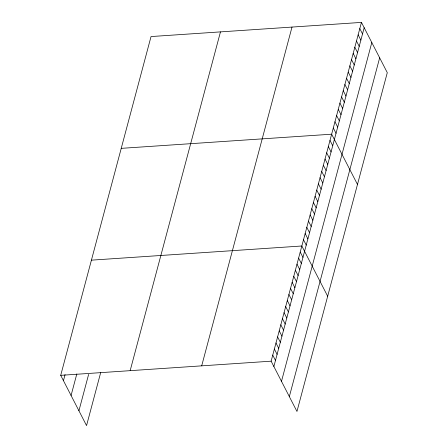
<?xml version="1.0" encoding="UTF-8"?>
<svg xmlns="http://www.w3.org/2000/svg" width="448" height="448" viewBox="0 0 448 448"><rect width="100%" height="100%" fill="white"/><g stroke="black" fill="none" stroke-linecap="round" stroke-linejoin="round"><path stroke-width="0.67" d="M100.738 372.389L86.548 425.6L60.715 375.334L151.038 36.557L361.452 22.4L387.285 72.666L296.962 411.443L271.13 361.178L361.452 22.4M63.454 380.66L65.066 374.595M71.075 395.489L76.821 373.934M78.926 410.771L88.626 374.394M130.155 370.664L220.472 31.886M201.695 365.848L292.012 27.07M273.868 366.498L364.185 27.72M281.49 381.332L371.806 42.554M289.341 396.609L379.658 57.831M121.229 148.355L331.643 134.198L357.476 184.458M91.426 260.154L301.84 245.991L327.673 296.257M60.715 375.334L271.13 361.178M359.794 28.61L362.527 33.93M358.137 34.821L360.875 40.141M356.485 41.031L359.218 46.357M354.827 47.242L357.56 52.567M353.17 53.452L355.908 58.778M351.518 59.668L354.25 64.988M349.86 65.878L352.593 71.198M348.202 72.089L350.941 77.409M346.545 78.299L349.283 83.619M344.893 84.51L347.626 89.83M343.235 90.72L345.968 96.04M341.578 96.93L344.316 102.25M339.926 103.141L342.658 108.461M338.268 109.351L341.001 114.677M336.61 115.562L339.349 120.887M334.958 121.772L337.691 127.098M333.301 127.988L336.034 133.308M329.991 140.409L332.724 145.729M328.334 146.619L331.066 151.939M326.676 152.83L329.414 158.15M325.024 159.04L327.757 164.36M323.366 165.25L326.099 170.57M321.709 171.461L324.447 176.781M320.057 177.671L322.79 182.997M318.399 183.882L321.132 189.207M316.742 190.092L319.48 195.418M315.09 196.308L317.822 201.628M313.432 202.518L316.165 207.838M311.774 208.729L314.513 214.049M310.117 214.939L312.855 220.259M308.465 221.15L311.198 226.47M306.807 227.36L309.54 232.68M305.15 233.57L307.888 238.89M303.498 239.781L306.23 245.106M300.222 252.056L302.96 257.376M298.609 258.115L301.342 263.441M296.99 264.18L299.729 269.5M295.378 270.245L298.11 275.565M293.759 276.304L296.492 281.624M292.141 282.369L294.879 287.689M290.528 288.428L293.261 293.754M288.91 294.493L291.648 299.813M287.297 300.552L290.03 305.878M285.678 306.617L288.411 311.937M284.06 312.676L286.798 318.002M282.447 318.741L285.18 324.061M280.829 324.806L283.567 330.126M279.216 330.865L281.949 336.185M277.598 336.93L280.33 342.25M275.979 342.989L278.718 348.314M274.366 349.054L277.099 354.374M272.748 355.113L275.481 360.438"/></g></svg>
